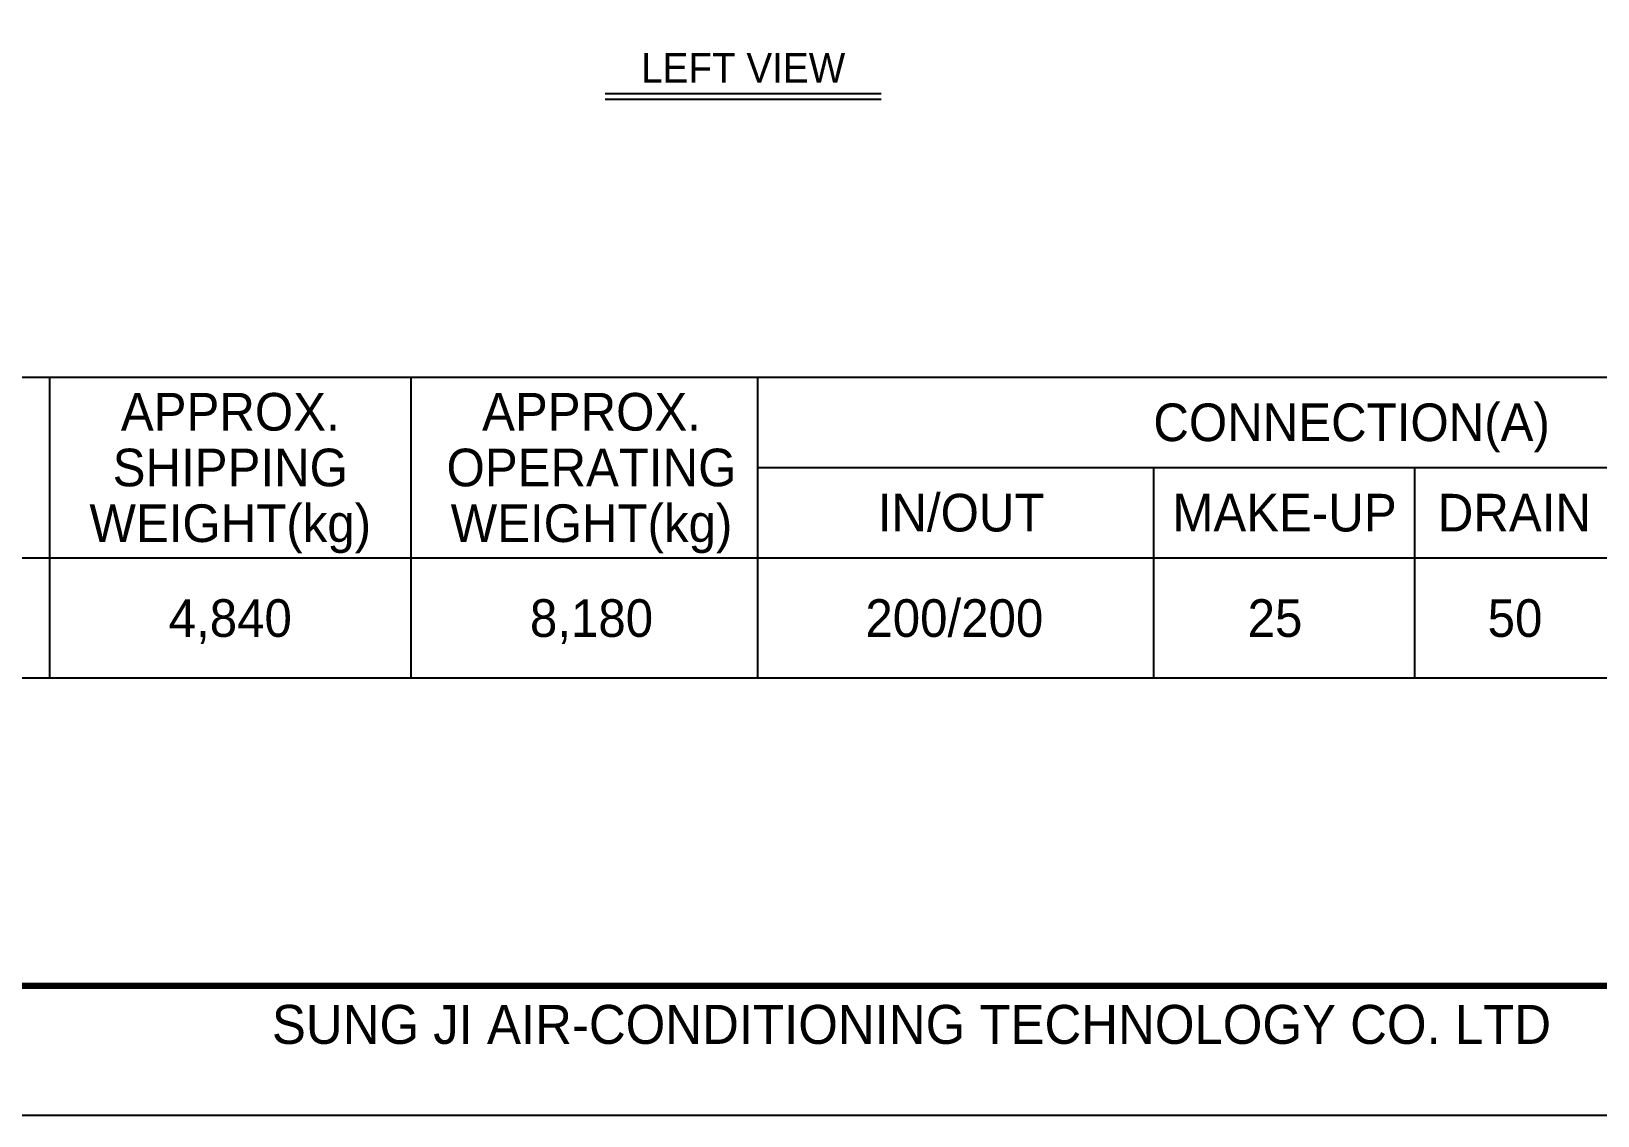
# Model space of a CAD drawing. Header units: millimetres. Extents: x 2023 to 34286, y 1728 to 24542.
# Drawn here: x 12080 to 21350, y 1728 to 8142 of the extents above; entities that cross this region are included whole.
import ezdxf
from ezdxf.enums import TextEntityAlignment as Align

# ---------------------------------------------------------------- set-up
doc = ezdxf.new("R2010")
doc.units = ezdxf.units.MM
for name, color, linetype in [('냉각탑_box', 1, 'Continuous'), ('냉각탑_form', 1, 'Continuous'), ('냉각탑_text', 3, 'Continuous')]:
    doc.layers.add(name, color=color, linetype=linetype)
doc.styles.add('돋움', font='Dotum.ttf')

# ---------------------------------------------------------------- blocks, each defined once
blk = doc.blocks.new('냉각탑form')
at = {"layer": 'Defpoints'}
blk.add_lwpolyline([(0, 297.07), (420.1, 297.07), (420.1, 0), (0, 0)], close=True, dxfattribs=at)
at = {"layer": '냉각탑_form', "const_width": 0.5}
blk.add_lwpolyline([(10, 287.07), (10, 10), (410.1, 10), (410.1, 287.07)], close=True, dxfattribs=at)
at = {"layer": '냉각탑_form', "style": '돋움'}
blk.add_text('SUNG JI AIR-CONDITIONING TECHNOLOGY CO. LTD', height=3.0007, dxfattribs=at).set_placement((149.5, 5.53))

msp = doc.modelspace()

# ---------------------------------------------------------------- linework, layer by layer
at = {"layer": '냉각탑_box'}
for p, q in [((15476.4, 7775.5), (17109.7, 7775.5)), ((15476.4, 7740.5), (17109.7, 7740.5)), ((12188.6, 6096.7), (12188.6, 4315.1)), ((14326.5, 6096.7), (14326.5, 4315.1)), ((16377.3, 6096.7), (16377.3, 4315.1)), ((16377.3, 5562.2), (23323.5, 5562.2)), ((18721.9, 5562.2), (18721.9, 4315.1)), ((20266.8, 5562.2), (20266.8, 4315.1)), ((4171.5, 5027.7), (23323.5, 5027.7))]:
    msp.add_line(p, q, dxfattribs=at)
msp.add_lwpolyline([(4171.5, 6096.7), (23323.5, 6096.7), (23323.5, 4315.1), (4171.5, 4315.1)], close=True, dxfattribs=at)

# ---------------------------------------------------------------- block references
at = {"layer": '냉각탑_form', "xscale": 76.7980057517581, "yscale": 76.7980057517581, "zscale": 76.7980057517581}
msp.add_blockref('냉각탑form', (2022.8, 1727.7), dxfattribs=at)

# ---------------------------------------------------------------- texts
at = {"layer": '냉각탑_text', "style": '돋움'}
for s, height, p in [('LEFT VIEW', 175, (16293.1, 7927.1)), ('APPROX.', 222.7, (13257.6, 5891.8)), ('APPROX.', 222.7, (15395.5, 5891.8)), ('CONNECTION(A)', 222.698, (19894, 5829.5)), ('SHIPPING', 222.7, (13257.6, 5562.2)), ('OPERATING', 222.7, (15395.5, 5562.2)), ('IN/OUT', 222.7, (17583, 5295)), ('MAKE-UP', 222.7, (19497.1, 5295)), ('DRAIN', 222.7, (20857.3, 5295)), ('WEIGHT(kg)', 222.7, (13257.6, 5232.6)), ('WEIGHT(kg)', 222.7, (15395.5, 5232.6)), ('4,840', 222.7, (13257.6, 4671.4)), ('8,180', 222.7, (15395.5, 4671.4)), ('200/200', 222.7, (17542.8, 4671.4)), ('25', 222.7, (19440.7, 4671.4)), ('50', 222.7, (20861.2, 4671.4))]:
    msp.add_text(s, height=height, dxfattribs=at).set_placement(p, align=Align.MIDDLE_CENTER)

doc.saveas('drawing.dxf')
